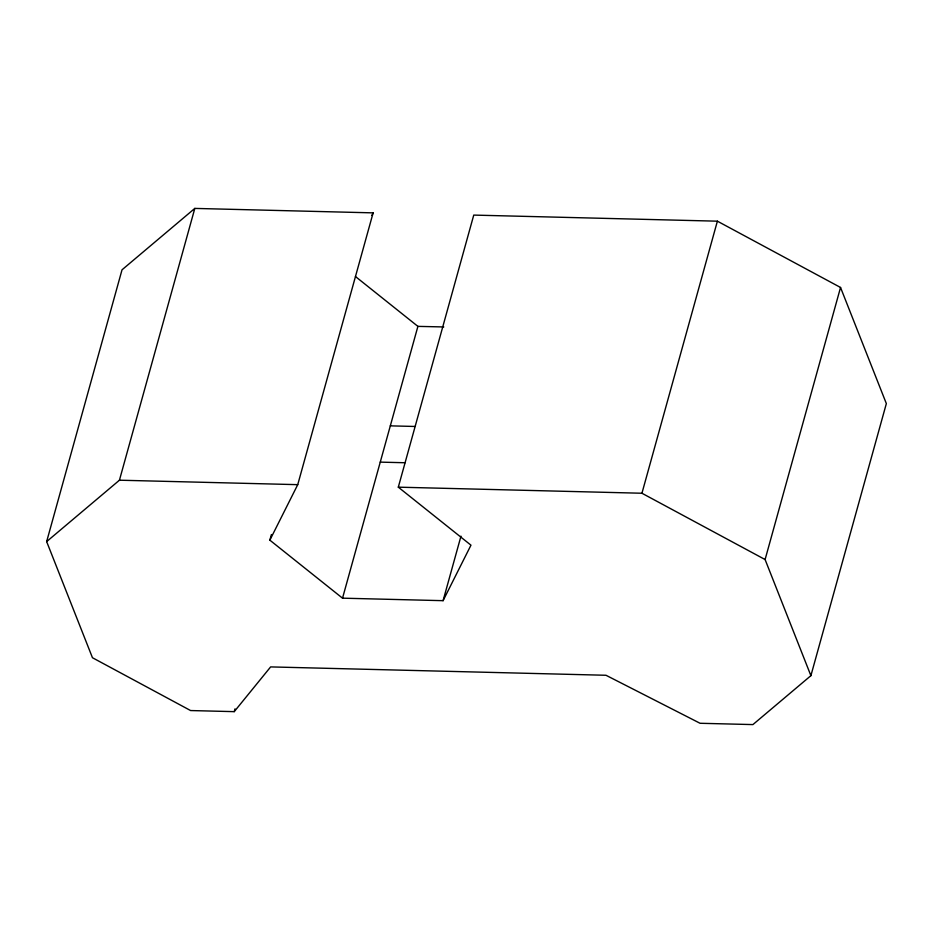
<?xml version="1.0" encoding="UTF-8"?>
<svg xmlns="http://www.w3.org/2000/svg" width="933" height="933" viewBox="0 0 933 933"><rect width="100%" height="100%" fill="white"/><g stroke="black" fill="none" stroke-linecap="round" stroke-linejoin="round"><path stroke-width="1.4" d="M46.65 541.606L122.025 269.812L194.81 208.409L373.13 212.864L297.744 484.659L269.859 540.16L342.528 598.17L443.082 600.677L470.967 545.175L398.309 487.166L473.754 215.091L717.384 221.179L840.54 287.469L886.35 403.592L810.894 675.667L752.908 724.591L700.053 723.273L605.995 675.27L270.628 666.908L234.241 711.646L190.589 710.549L92.46 657.73L46.65 541.606L119.436 480.203L194.81 208.409M269.859 540.16L271.41 534.551M234.241 711.646L235.023 708.847M342.528 598.17L417.902 326.375L355.45 276.518M443.082 600.677L460.972 536.16M398.309 487.166L641.939 493.242L717.384 221.179M810.894 675.667L765.095 559.543L840.54 287.469M371.824 215.441L373.13 212.864M417.902 326.375L443.781 326.947M390.309 425.856L415.08 426.474M380.256 462.127L405.027 462.745M119.436 480.203L297.744 484.659M641.939 493.242L765.095 559.543"/></g></svg>
